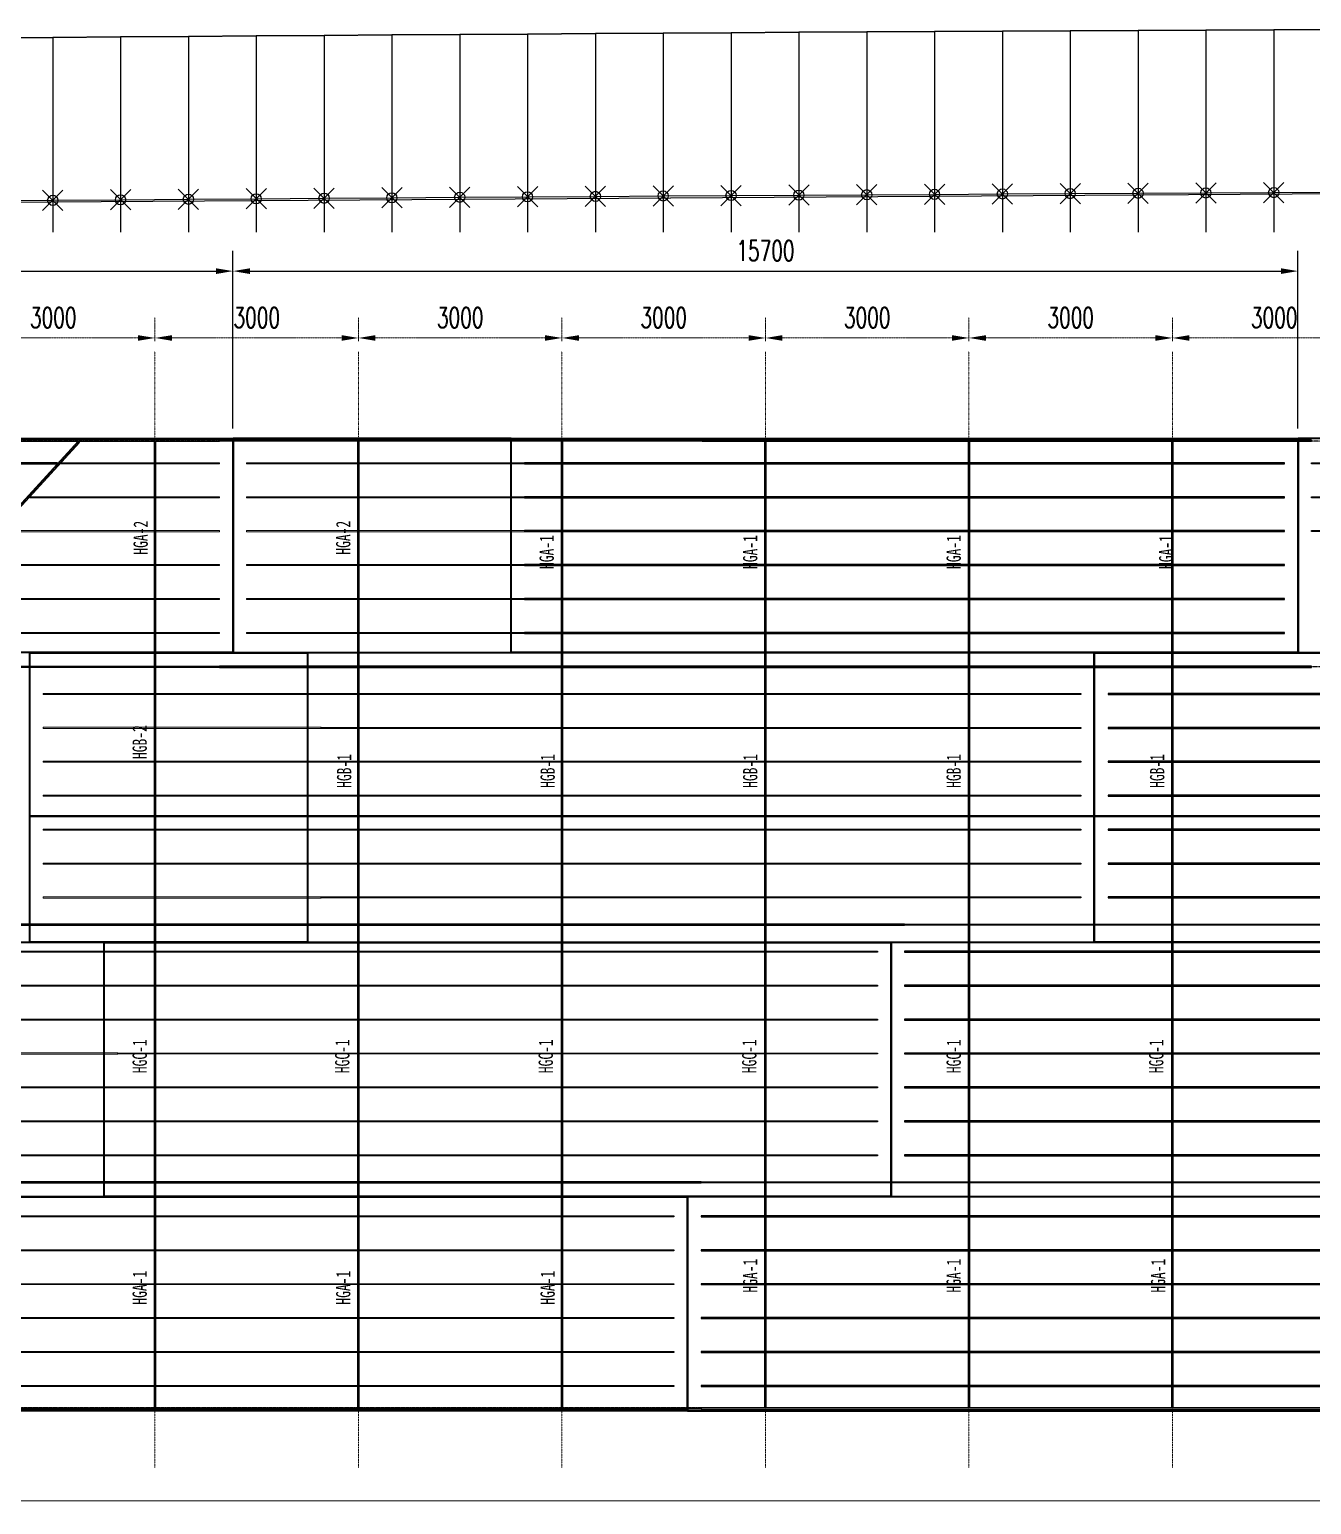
# Model space of a CAD drawing. Extents: x -158665 to 747974, y -1078007 to -307893.
# Drawn here: x 202533 to 221433, y -508539 to -486796 of the extents above; entities that cross this region are included whole.
import ezdxf
from ezdxf.enums import TextEntityAlignment as Align

# ---------------------------------------------------------------- set-up
doc = ezdxf.new("R2010")
doc.units = 0
doc.header["$LTSCALE"] = 0.02
doc.header["$MEASUREMENT"] = 0
doc.header["$PDMODE"] = 35
doc.header["$PDSIZE"] = 150
doc.linetypes.add('CENTER', pattern=[2, 1.25, -0.25, 0.25, -0.25])
doc.linetypes.add('PHANTOM', pattern=[63.5, 31.75, -6.35, 6.35, -6.35, 6.35, -6.35])
doc.layers.get('0').update_dxf_attribs({"linetype": 'CONTINUOUS'})
doc.layers.get('Defpoints').update_dxf_attribs({"linetype": 'CONTINUOUS'})
for name, color, linetype in [('1', 1, 'CONTINUOUS'), ('A3', 7, 'CONTINUOUS'), ('横隔板', 7, 'CONTINUOUS'), ('腹板', 7, 'CONTINUOUS')]:
    doc.layers.add(name, color=color, linetype=linetype)
for name, color, linetype, lineweight in [('1图框轮廓', 7, 'CONTINUOUS', 35), ('2细线层', 41, 'CONTINUOUS', 15), ('3中心线层', 1, 'CENTER', 13)]:
    doc.layers.add(name, color=color, linetype=linetype, lineweight=lineweight)
doc.styles.add('HC_GBDIM', font='romans', dxfattribs={"width": 0.667, "bigfont": 'gbcbig'})
doc.styles.add('仿宋', font='仿宋_GB2312_1.ttf', dxfattribs={"width": 0.7})
doc.dimstyles.new('HC_GBDIM-100', dxfattribs={"dimscale": 100, "dimtxt": 3, "dimasz": 2.5, "dimexe": 3, "dimexo": 1.5, "dimgap": 1.5, "dimtad": 1, "dimdec": 0, "dimzin": 0, "dimdsep": 46, "dimtxsty": 'HC_GBDIM', "dimcen": 2.5, "dimclrd": 130, "dimclre": 130, "dimclrt": 3, "dimadec": 0, "dimazin": 0, "dimtfac": 0.714286, "dimtdec": 0, "dimtmove": 0, "dimatfit": 3, "dimfxl": 1, "dimtzin": 0, "dimlwd": -1, "dimlwe": -1, "dimarcsym": 0})
doc.dimstyles.new('标准标注样式-45', dxfattribs={"dimscale": 45, "dimtxt": 2.7, "dimasz": 2.5, "dimexe": 1.25, "dimexo": 0.625, "dimtad": 1, "dimdec": 0, "dimdsep": 46, "dimtxsty": '仿宋', "dimcen": 2.5, "dimclrd": 3, "dimclre": 3, "dimclrt": 4, "dimazin": 0, "dimtfac": 1, "dimtdec": 0, "dimtmove": 0, "dimatfit": 3, "dimfxl": 1.25, "dimlwd": 13, "dimlwe": 13, "dimarcsym": 0})

# ---------------------------------------------------------------- blocks, each defined once
blk = doc.blocks.new('*D99')
at = {"color": 130}
for p, q in [((183033, -492676), (183033, -490058)), ((205533, -492676), (205533, -490058)), ((183283, -490358), (205283, -490358))]:
    blk.add_line(p, q, dxfattribs=at)
for points in [[(183283, -490316), (183283, -490400), (183033, -490358)], [(205283, -490316), (205283, -490400), (205533, -490358)]]:
    blk.add_solid(points, dxfattribs=at)
at = {"layer": 'Defpoints', "color": 0}
for p in [(205533, -490358), (183033, -492826), (205533, -492826)]:
    blk.add_point(p, dxfattribs=at)
at = {"color": 3, "insert": (194283, -490058), "char_height": 300, "attachment_point": 5, "style": 'HC_GBDIM'}
blk.add_mtext('22500', dxfattribs=at)
blk = doc.blocks.new('*D100')
at = {"color": 130}
for p, q in [((205533, -492676), (205533, -490058)), ((221233, -492676), (221233, -490058)), ((205783, -490358), (220983, -490358))]:
    blk.add_line(p, q, dxfattribs=at)
for points in [[(205783, -490316), (205783, -490400), (205533, -490358)], [(220983, -490316), (220983, -490400), (221233, -490358)]]:
    blk.add_solid(points, dxfattribs=at)
at = {"layer": 'Defpoints', "color": 0}
for p in [(221233, -490358), (205533, -492826), (221233, -492826)]:
    blk.add_point(p, dxfattribs=at)
at = {"color": 3, "insert": (213383, -490058), "char_height": 300, "attachment_point": 5, "style": 'HC_GBDIM'}
blk.add_mtext('15700', dxfattribs=at)
blk = doc.blocks.new('*D163')
at = {"layer": '3中心线层', "color": 130, "linetype": 'CENTER'}
for p, q in [((201383, -492676), (201383, -491043)), ((204383, -491389), (204383, -491043)), ((201633, -491343), (204133, -491343))]:
    blk.add_line(p, q, dxfattribs=at)
for points in [[(201633, -491302), (201633, -491385), (201383, -491343)], [(204133, -491302), (204133, -491385), (204383, -491343)]]:
    blk.add_solid(points, dxfattribs=at)
at = {"layer": 'Defpoints', "color": 0, "linetype": 'CENTER'}
for p in [(204383, -491343), (204383, -491539), (201383, -492826)]:
    blk.add_point(p, dxfattribs=at)
at = {"layer": '3中心线层', "color": 3, "linetype": 'CENTER', "insert": (202883, -491043), "char_height": 300, "attachment_point": 5, "style": 'HC_GBDIM'}
blk.add_mtext('3000', dxfattribs=at)
blk = doc.blocks.new('*D164')
at = {"layer": '3中心线层', "color": 130, "linetype": 'CENTER'}
for p, q in [((204383, -491389), (204383, -491043)), ((207383, -491389), (207383, -491043)), ((204633, -491343), (207133, -491343))]:
    blk.add_line(p, q, dxfattribs=at)
for points in [[(204633, -491302), (204633, -491385), (204383, -491343)], [(207133, -491302), (207133, -491385), (207383, -491343)]]:
    blk.add_solid(points, dxfattribs=at)
at = {"layer": 'Defpoints', "color": 0, "linetype": 'CENTER'}
for p in [(207383, -491343), (204383, -491539), (207383, -491539)]:
    blk.add_point(p, dxfattribs=at)
at = {"layer": '3中心线层', "color": 3, "linetype": 'CENTER', "insert": (205883, -491043), "char_height": 300, "attachment_point": 5, "style": 'HC_GBDIM'}
blk.add_mtext('3000', dxfattribs=at)
blk = doc.blocks.new('*D165')
at = {"layer": '3中心线层', "color": 130, "linetype": 'CENTER'}
for p, q in [((207383, -491389), (207383, -491043)), ((210383, -491389), (210383, -491043)), ((207633, -491343), (210133, -491343))]:
    blk.add_line(p, q, dxfattribs=at)
for points in [[(207633, -491302), (207633, -491385), (207383, -491343)], [(210133, -491302), (210133, -491385), (210383, -491343)]]:
    blk.add_solid(points, dxfattribs=at)
at = {"layer": 'Defpoints', "color": 0, "linetype": 'CENTER'}
for p in [(210383, -491343), (207383, -491539), (210383, -491539)]:
    blk.add_point(p, dxfattribs=at)
at = {"layer": '3中心线层', "color": 3, "linetype": 'CENTER', "insert": (208883, -491043), "char_height": 300, "attachment_point": 5, "style": 'HC_GBDIM'}
blk.add_mtext('3000', dxfattribs=at)
blk = doc.blocks.new('*D166')
at = {"layer": '3中心线层', "color": 130, "linetype": 'CENTER'}
for p, q in [((210383, -491389), (210383, -491043)), ((213383, -491389), (213383, -491043)), ((210633, -491343), (213133, -491343))]:
    blk.add_line(p, q, dxfattribs=at)
for points in [[(210633, -491302), (210633, -491385), (210383, -491343)], [(213133, -491302), (213133, -491385), (213383, -491343)]]:
    blk.add_solid(points, dxfattribs=at)
at = {"layer": 'Defpoints', "color": 0, "linetype": 'CENTER'}
for p in [(213383, -491343), (210383, -491539), (213383, -491539)]:
    blk.add_point(p, dxfattribs=at)
at = {"layer": '3中心线层', "color": 3, "linetype": 'CENTER', "insert": (211883, -491043), "char_height": 300, "attachment_point": 5, "style": 'HC_GBDIM'}
blk.add_mtext('3000', dxfattribs=at)
blk = doc.blocks.new('*D167')
at = {"layer": '3中心线层', "color": 130, "linetype": 'CENTER'}
for p, q in [((213383, -491389), (213383, -491043)), ((216383, -491389), (216383, -491043)), ((213633, -491343), (216133, -491343))]:
    blk.add_line(p, q, dxfattribs=at)
for points in [[(213633, -491302), (213633, -491385), (213383, -491343)], [(216133, -491302), (216133, -491385), (216383, -491343)]]:
    blk.add_solid(points, dxfattribs=at)
at = {"layer": 'Defpoints', "color": 0, "linetype": 'CENTER'}
for p in [(216383, -491343), (213383, -491539), (216383, -491539)]:
    blk.add_point(p, dxfattribs=at)
at = {"layer": '3中心线层', "color": 3, "linetype": 'CENTER', "insert": (214883, -491043), "char_height": 300, "attachment_point": 5, "style": 'HC_GBDIM'}
blk.add_mtext('3000', dxfattribs=at)
blk = doc.blocks.new('*D168')
at = {"layer": '3中心线层', "color": 130, "linetype": 'CENTER'}
for p, q in [((216383, -491389), (216383, -491043)), ((219383, -491389), (219383, -491043)), ((216633, -491343), (219133, -491343))]:
    blk.add_line(p, q, dxfattribs=at)
for points in [[(216633, -491302), (216633, -491385), (216383, -491343)], [(219133, -491302), (219133, -491385), (219383, -491343)]]:
    blk.add_solid(points, dxfattribs=at)
at = {"layer": 'Defpoints', "color": 0, "linetype": 'CENTER'}
for p in [(219383, -491343), (216383, -491539), (219383, -491539)]:
    blk.add_point(p, dxfattribs=at)
at = {"layer": '3中心线层', "color": 3, "linetype": 'CENTER', "insert": (217883, -491043), "char_height": 300, "attachment_point": 5, "style": 'HC_GBDIM'}
blk.add_mtext('3000', dxfattribs=at)
blk = doc.blocks.new('*D169')
at = {"layer": '3中心线层', "color": 130, "linetype": 'CENTER'}
for p, q in [((219383, -491389), (219383, -491043)), ((222383, -491389), (222383, -491043)), ((219633, -491343), (222133, -491343))]:
    blk.add_line(p, q, dxfattribs=at)
for points in [[(219633, -491302), (219633, -491385), (219383, -491343)], [(222133, -491302), (222133, -491385), (222383, -491343)]]:
    blk.add_solid(points, dxfattribs=at)
at = {"layer": 'Defpoints', "color": 0, "linetype": 'CENTER'}
for p in [(222383, -491343), (219383, -491539), (222383, -491539)]:
    blk.add_point(p, dxfattribs=at)
at = {"layer": '3中心线层', "color": 3, "linetype": 'CENTER', "insert": (220883, -491043), "char_height": 300, "attachment_point": 5, "style": 'HC_GBDIM'}
blk.add_mtext('3000', dxfattribs=at)
blk = doc.blocks.new('*D70')
at = {"color": 3, "lineweight": 13, "ltscale": 3}
for p, q in [((231383, -507174), (231383, -508539)), ((141383, -507872), (141383, -508539))]:
    blk.add_line(p, q, dxfattribs=at)
at = {"color": 3, "linetype": 'ByBlock', "lineweight": 13, "ltscale": 3}
blk.add_line((141495, -508483), (231270, -508483), dxfattribs=at)
at = {"color": 3, "ltscale": 3}
for points in [[(141495, -508464), (141495, -508501), (141383, -508483)], [(231270, -508464), (231270, -508501), (231383, -508483)]]:
    blk.add_solid(points, dxfattribs=at)
at = {"layer": 'Defpoints', "color": 0, "ltscale": 3}
for p in [(231383, -507146), (141383, -507844), (231383, -508483)]:
    blk.add_point(p, dxfattribs=at)
at = {"color": 4, "ltscale": 3, "insert": (186383, -508394), "char_height": 121.5, "attachment_point": 5, "style": '仿宋'}
blk.add_mtext('90000', dxfattribs=at)

msp = doc.modelspace()

# ---------------------------------------------------------------- linework, layer by layer
at = {"color": 1, "ltscale": 3}
msp.add_line((230875.9, -489160.6), (134875.9, -489784.6), dxfattribs=at)
at = {"color": 7, "linetype": 'PHANTOM', "ltscale": 10}
for p, q in [((240933.3, -492865.7), (150963.1, -492865.7)), ((239013.6, -496190.7), (147916.9, -496190.7)), ((236819.7, -499990.7), (144435.5, -499990.7)), ((234625.8, -503790.7), (140954.1, -503790.7)), ((232706.1, -507115.7), (137907.9, -507115.7))]:
    msp.add_line(p, q, dxfattribs=at)
at = {"color": 7, "ltscale": 3}
for points in [[(221875.9, -486796.2), (220875.9, -486800.8), (219875.9, -486805.4), (218875.9, -486810.3), (217875.9, -486815.3), (216875.9, -486820.6), (215875.9, -486826), (214875.9, -486831.6), (213875.9, -486837.4), (212875.9, -486843.4), (211875.9, -486849.7), (210875.9, -486856.1), (209875.9, -486862.7), (208875.8, -486869.6), (207875.9, -486876.6), (206875.9, -486883.8), (205875.9, -486891.2), (204875.9, -486898.8), (203875.9, -486906.5), (202875.9, -486914.3), (201875.9, -486922.3)], [(201875.9, -489322.3), (202875.9, -489314.3), (203875.9, -489306.5), (204875.9, -489298.8), (205875.9, -489291.2), (206875.9, -489283.8), (207875.9, -489276.6), (208875.8, -489269.6), (209875.9, -489262.7), (210875.9, -489256.1), (211875.9, -489249.7), (212875.9, -489243.4), (213875.9, -489237.4), (214875.9, -489231.6), (215875.9, -489226), (216875.9, -489220.6), (217875.9, -489215.3), (218875.9, -489210.3), (219875.9, -489205.4), (220875.9, -489200.8), (221875.9, -489196.2)]]:
    msp.add_lwpolyline(points, dxfattribs=at)
at = {"layer": '1', "color": 8}
for p, q in [((218875.9, -486810.3), (218875.9, -489783.4)), ((219875.9, -486805.4), (219875.9, -489783.4)), ((220875.9, -486800.8), (220875.9, -489783.4)), ((202875.9, -486914.3), (202875.9, -489783.4)), ((203875.9, -486906.5), (203875.9, -489783.4)), ((204875.9, -486898.8), (204875.9, -489783.4)), ((205875.9, -486891.2), (205875.9, -489783.4)), ((206875.9, -486883.8), (206875.9, -489783.4)), ((207875.9, -486876.6), (207875.9, -489783.4)), ((208875.9, -486869.6), (208875.9, -489783.4)), ((209875.9, -486862.7), (209875.9, -489783.4)), ((210875.9, -486856.1), (210875.9, -489783.4)), ((211875.9, -486849.7), (211875.9, -489783.4)), ((212875.9, -486843.4), (212875.9, -489783.4)), ((213875.9, -486837.4), (213875.9, -489783.4)), ((214875.9, -486831.6), (214875.9, -489783.4)), ((215875.9, -486826), (215875.9, -489783.4)), ((216875.9, -486820.6), (216875.9, -489783.4))]:
    msp.add_line(p, q, dxfattribs=at)
at = {"layer": '1', "color": 3}
msp.add_line((217875.9, -486815.3), (217875.9, -489783.4), dxfattribs=at)
at = {"layer": '1', "color": 181}
for points in [[(201875.9, -486922.3), (202875.9, -486914.3), (203875.9, -486906.5), (204875.9, -486898.8), (205875.9, -486891.2), (206875.9, -486883.8), (207875.9, -486876.6), (208875.8, -486869.6), (209875.9, -486862.7), (210875.9, -486856.1), (211875.9, -486849.7), (212875.9, -486843.4), (213875.9, -486837.4), (214875.9, -486831.6), (215875.9, -486826), (216875.9, -486820.6), (217875.9, -486815.3), (218875.9, -486810.3), (219875.9, -486805.4), (220875.9, -486800.8), (221875.9, -486796.2)], [(201875.9, -489322.3), (202875.9, -489314.3), (203875.9, -489306.5), (204875.9, -489298.8), (205875.9, -489291.2), (206875.9, -489283.8), (207875.9, -489276.6), (208875.8, -489269.6), (209875.9, -489262.7), (210875.9, -489256.1), (211875.9, -489249.7), (212875.9, -489243.4), (213875.9, -489237.4), (214875.9, -489231.6), (215875.9, -489226), (216875.9, -489220.6), (217875.9, -489215.3), (218875.9, -489210.3), (219875.9, -489205.4), (220875.9, -489200.8), (221875.9, -489196.2)]]:
    msp.add_lwpolyline(points, dxfattribs=at)
at = {"layer": '1', "color": 4}
for points in [[(201637.9, -493183.7), (201637.9, -493197.7), (202946.2, -493197.7), (202946.2, -493183.7)], [(221033.1, -493197.7), (221033.1, -493183.7), (209832.7, -493183.7), (209832.7, -493197.7)], [(221433.1, -493197.7), (221433.1, -493183.7), (235183.1, -493183.7), (235183.1, -493197.7)], [(221033.1, -493697.7), (221033.1, -493683.7), (209832.7, -493683.7), (209832.7, -493697.7)], [(221433.1, -493697.7), (221433.1, -493683.7), (235183.1, -493683.7), (235183.1, -493697.7)], [(221033.1, -494197.7), (221033.1, -494183.7), (209832.7, -494183.7), (209832.7, -494197.7)], [(221433.1, -494197.7), (221433.1, -494183.7), (235183.1, -494183.7), (235183.1, -494197.7)], [(221033.1, -494697.7), (221033.1, -494683.7), (209832.7, -494683.7), (209832.7, -494697.7)], [(221033.1, -495197.7), (221033.1, -495183.7), (209832.7, -495183.7), (209832.7, -495197.7)], [(221033.1, -495697.7), (221033.1, -495683.7), (209832.7, -495683.7), (209832.7, -495697.7)], [(206833.1, -496597.7), (206833.1, -496583.7), (218033.1, -496583.7), (218033.1, -496597.7)], [(232183.1, -496597.7), (232183.1, -496583.7), (218433.1, -496583.7), (218433.1, -496597.7)], [(206833.1, -497097.7), (206833.1, -497083.7), (218033.1, -497083.7), (218033.1, -497097.7)], [(232183.1, -497097.7), (232183.1, -497083.7), (218433.1, -497083.7), (218433.1, -497097.7)], [(206833.1, -497597.7), (206833.1, -497583.7), (218033.1, -497583.7), (218033.1, -497597.7)], [(232183.1, -497597.7), (232183.1, -497583.7), (218433.1, -497583.7), (218433.1, -497597.7)], [(206833.1, -498097.7), (206833.1, -498083.7), (218033.1, -498083.7), (218033.1, -498097.7)], [(232183.1, -498097.7), (232183.1, -498083.7), (218433.1, -498083.7), (218433.1, -498097.7)], [(206833.1, -498597.7), (206833.1, -498583.7), (218033.1, -498583.7), (218033.1, -498597.7)], [(232183.1, -498597.7), (232183.1, -498583.7), (218433.1, -498583.7), (218433.1, -498597.7)], [(206833.1, -499097.7), (206833.1, -499083.7), (218033.1, -499083.7), (218033.1, -499097.7)], [(232183.1, -499097.7), (232183.1, -499083.7), (218433.1, -499083.7), (218433.1, -499097.7)], [(206833.1, -499597.7), (206833.1, -499583.7), (218033.1, -499583.7), (218033.1, -499597.7)], [(232183.1, -499597.7), (232183.1, -499583.7), (218433.1, -499583.7), (218433.1, -499597.7)], [(203833.1, -500397.7), (203833.1, -500383.7), (215033.1, -500383.7), (215033.1, -500397.7)], [(229183.1, -500397.7), (229183.1, -500383.7), (215433.1, -500383.7), (215433.1, -500397.7)], [(203833.1, -500897.7), (203833.1, -500883.7), (215033.1, -500883.7), (215033.1, -500897.7)], [(229183.1, -500897.7), (229183.1, -500883.7), (215433.1, -500883.7), (215433.1, -500897.7)], [(203833.1, -501397.7), (203833.1, -501383.7), (215033.1, -501383.7), (215033.1, -501397.7)], [(229183.1, -501397.7), (229183.1, -501383.7), (215433.1, -501383.7), (215433.1, -501397.7)], [(203833.1, -501897.7), (203833.1, -501883.7), (215033.1, -501883.7), (215033.1, -501897.7)], [(229183.1, -501897.7), (229183.1, -501883.7), (215433.1, -501883.7), (215433.1, -501897.7)], [(203833.1, -502397.7), (203833.1, -502383.7), (215033.1, -502383.7), (215033.1, -502397.7)], [(229183.1, -502397.7), (229183.1, -502383.7), (215433.1, -502383.7), (215433.1, -502397.7)], [(203833.1, -502897.7), (203833.1, -502883.7), (215033.1, -502883.7), (215033.1, -502897.7)], [(229183.1, -502897.7), (229183.1, -502883.7), (215433.1, -502883.7), (215433.1, -502897.7)], [(203833.1, -503397.7), (203833.1, -503383.7), (215033.1, -503383.7), (215033.1, -503397.7)], [(229183.1, -503397.7), (229183.1, -503383.7), (215433.1, -503383.7), (215433.1, -503397.7)], [(199333.1, -504297.8), (199333.1, -504283.8), (212033, -504283.8), (212033, -504297.8)], [(226183.1, -504297.8), (226183.1, -504283.8), (212433.2, -504283.8), (212433.2, -504297.8)], [(199333.2, -504797.7), (199333.2, -504783.7), (212033.1, -504783.7), (212033.1, -504797.7)], [(226183, -504797.7), (226183, -504783.7), (212433.1, -504783.7), (212433.1, -504797.7)], [(199333.2, -505297.7), (199333.2, -505283.7), (212033.1, -505283.7), (212033.1, -505297.7)], [(226183, -505297.7), (226183, -505283.7), (212433.1, -505283.7), (212433.1, -505297.7)], [(199333.2, -505797.7), (199333.2, -505783.7), (212033.1, -505783.7), (212033.1, -505797.7)], [(226183, -505797.7), (226183, -505783.7), (212433.1, -505783.7), (212433.1, -505797.7)], [(199333.2, -506297.7), (199333.2, -506283.7), (212033.1, -506283.7), (212033.1, -506297.7)], [(226183, -506297.7), (226183, -506283.7), (212433.1, -506283.7), (212433.1, -506297.7)], [(199333.2, -506797.7), (199333.2, -506783.7), (212033.1, -506783.7), (212033.1, -506797.7)], [(226183, -506797.7), (226183, -506783.7), (212433.1, -506783.7), (212433.1, -506797.7)]]:
    msp.add_lwpolyline(points, close=True, dxfattribs=at)
at = {"layer": '1', "color": 25}
for p in [(202875.9, -489314.3), (203875.9, -489306.5), (204875.9, -489298.8), (205875.9, -489291.2), (206875.9, -489283.8), (207875.9, -489276.6), (208875.8, -489269.6), (209875.9, -489262.7), (210875.9, -489256.1), (211875.9, -489249.7), (212875.9, -489243.4), (213875.9, -489237.4), (214875.9, -489231.6), (215875.9, -489226), (216875.9, -489220.6), (217875.9, -489215.3), (218875.9, -489210.3), (219875.9, -489205.4), (220875.9, -489200.8)]:
    msp.add_point(p, dxfattribs=at)
at = {"layer": '1图框轮廓', "color": 42}
for points in [[(205530.1, -495977.7), (190135.7, -495977.7), (190135.7, -492825.7), (205530.1, -492825.7)], [(209632.7, -492825.7), (205536.1, -492825.7), (205536.1, -495977.7), (209632.7, -495977.7)], [(202536.1, -495983.7), (206633.1, -495983.7), (206633.1, -498390.7), (202536.1, -498390.7)], [(202536.1, -498390.7), (206633.1, -498390.7), (206633.1, -500247.7), (202536.1, -500247.7)], [(199536.1, -503997.7), (203633.1, -503997.7), (203633.1, -500253.7), (199536.1, -500253.7)]]:
    msp.add_lwpolyline(points, close=True, dxfattribs=at)
at = {"layer": '1图框轮廓', "color": 1}
for points in [[(221230.1, -495977.7), (209632.7, -495977.7), (209632.7, -492825.7), (221230.1, -492825.7)], [(235380.1, -492825.7), (221236.1, -492825.7), (221236.1, -495977.7), (235380.1, -495977.7)], [(206633.1, -498390.7), (218230.1, -498390.7), (218230.1, -495983.7), (206633.1, -495983.7)], [(218236.1, -495983.7), (232380.1, -495983.7), (232380.1, -498390.7), (218236.1, -498390.7)], [(206633.1, -500247.7), (218230.1, -500247.7), (218230.1, -498390.7), (206633.1, -498390.7)], [(218236.1, -498390.7), (232380.1, -498390.7), (232380.1, -500247.7), (218236.1, -500247.7)], [(203633.1, -500253.7), (215230.1, -500253.7), (215230.1, -503997.7), (203633.1, -503997.7)], [(215236.1, -503997.7), (229380.1, -503997.7), (229380.1, -500253.7), (215236.1, -500253.7)], [(212230.1, -507155.7), (199133.1, -507155.7), (199133.1, -504003.7), (212230.1, -504003.7)], [(226380.1, -504003.7), (212236.1, -504003.7), (212236.1, -507155.7), (226380.1, -507155.7)]]:
    msp.add_lwpolyline(points, close=True, dxfattribs=at)
at = {"layer": '2细线层', "color": 8}
for points in [[(205333.1, -493182.7), (205333.1, -493198.7), (202995.2, -493198.7), (202995.2, -493182.7)], [(209832.7, -493182.7), (209832.7, -493198.7), (205733.1, -493198.7), (205733.1, -493182.7)], [(205333.1, -493682.7), (205333.1, -493698.7), (202537, -493698.7), (202537, -493682.7)], [(209832.7, -493682.7), (209832.7, -493698.7), (205733.1, -493698.7), (205733.1, -493682.7)], [(205333.1, -494182.7), (205333.1, -494198.7), (202078.9, -494198.7), (202078.9, -494182.7)], [(209832.7, -494182.7), (209832.7, -494198.7), (205733.1, -494198.7), (205733.1, -494182.7)], [(205333.1, -494682.7), (205333.1, -494698.7), (201620.7, -494698.7), (201620.7, -494682.7)], [(209832.7, -494682.7), (209832.7, -494698.7), (205733.1, -494698.7), (205733.1, -494682.7)], [(205333.1, -495182.7), (205333.1, -495198.7), (201162.5, -495198.7), (201162.5, -495182.7)], [(209832.7, -495182.7), (209832.7, -495198.7), (205733.1, -495198.7), (205733.1, -495182.7)], [(205333.1, -495682.7), (205333.1, -495698.7), (200704.4, -495698.7), (200704.4, -495682.7)], [(209832.7, -495682.7), (209832.7, -495698.7), (205733.1, -495698.7), (205733.1, -495682.7)], [(206833.1, -496582.7), (206833.1, -496598.7), (202733.1, -496598.7), (202733.1, -496582.7)], [(206833.1, -497082.7), (206833.1, -497098.7), (202733.1, -497098.7), (202733.1, -497082.7)], [(206833.1, -497582.7), (206833.1, -497598.7), (202733.1, -497598.7), (202733.1, -497582.7)], [(206833.1, -498082.7), (206833.1, -498098.7), (202733.1, -498098.7), (202733.1, -498082.7)], [(206833.1, -498582.7), (206833.1, -498598.7), (202733.1, -498598.7), (202733.1, -498582.7)], [(206833.1, -499082.7), (206833.1, -499098.7), (202733.1, -499098.7), (202733.1, -499082.7)], [(206833.1, -499582.7), (206833.1, -499598.7), (202733.1, -499598.7), (202733.1, -499582.7)], [(203833.1, -500382.7), (203833.1, -500398.7), (199733.1, -500398.7), (199733.1, -500382.7)], [(203833.1, -500882.7), (203833.1, -500898.7), (199733.1, -500898.7), (199733.1, -500882.7)], [(203833.1, -501382.7), (203833.1, -501398.7), (199733.1, -501398.7), (199733.1, -501382.7)], [(203833.1, -501882.7), (203833.1, -501898.7), (199733.1, -501898.7), (199733.1, -501882.7)], [(203833.1, -502382.7), (203833.1, -502398.7), (199733.1, -502398.7), (199733.1, -502382.7)], [(203833.1, -502882.7), (203833.1, -502898.7), (199733.1, -502898.7), (199733.1, -502882.7)], [(203833.1, -503382.7), (203833.1, -503398.7), (199733.1, -503398.7), (199733.1, -503382.7)]]:
    msp.add_lwpolyline(points, close=True, dxfattribs=at)
at = {"layer": '3中心线层', "color": 8, "linetype": 'CENTER', "ltscale": 10}
for points in [[(204382.8, -491539.4), (204382.8, -508000.7)], [(207382.8, -491539.4), (207382.8, -508000.7)], [(210382.8, -491539.4), (210382.8, -508000.7)], [(213382.8, -491539.4), (213382.8, -508000.7)], [(216382.8, -491539.4), (216382.8, -508000.7)], [(219382.8, -491539.4), (219382.8, -508000.7)]]:
    msp.add_lwpolyline(points, dxfattribs=at)
at = {"layer": '3中心线层', "color": 1, "linetype": 'CENTER', "ltscale": 10}
msp.add_lwpolyline([(190173.7, -507155.7), (203304.7, -492825.7)], dxfattribs=at)
at = {"layer": '3中心线层', "color": 7, "linetype": 'ByBlock', "ltscale": 10}
msp.add_lwpolyline([(200250.8, -496177.7), (200231.6, -496160.2), (203250.4, -492865.7), (203269.6, -492883.3), (200250.8, -496177.7)], dxfattribs=at)
at = {"layer": '横隔板', "color": 31, "ltscale": 3}
for points in [[(204375.8, -492865.7), (204389.8, -492865.7), (204389.8, -496182.7), (204375.8, -496182.7)], [(207375.8, -492865.7), (207389.8, -492865.7), (207389.8, -496182.7), (207375.8, -496182.7)], [(210375.8, -492865.7), (210389.8, -492865.7), (210389.8, -496182.7), (210375.8, -496182.7)], [(213375.8, -492865.7), (213389.8, -492865.7), (213389.8, -496182.7), (213375.8, -496182.7)], [(216375.8, -492865.7), (216389.8, -492865.7), (216389.8, -496182.7), (216375.8, -496182.7)], [(219375.8, -492865.7), (219389.8, -492865.7), (219389.8, -496182.7), (219375.8, -496182.7)], [(204375.8, -503798.7), (204389.8, -503798.7), (204389.8, -507115.7), (204375.8, -507115.7)], [(207375.8, -503798.7), (207389.8, -503798.7), (207389.8, -507115.7), (207375.8, -507115.7)], [(210375.8, -503798.7), (210389.8, -503798.7), (210389.8, -507115.7), (210375.8, -507115.7)], [(213375.8, -503798.7), (213389.8, -503798.7), (213389.8, -507115.7), (213375.8, -507115.7)], [(216375.8, -503798.7), (216389.8, -503798.7), (216389.8, -507115.7), (216375.8, -507115.7)], [(219375.8, -503798.7), (219389.8, -503798.7), (219389.8, -507115.7), (219375.8, -507115.7)]]:
    msp.add_lwpolyline(points, close=True, dxfattribs=at)
at = {"layer": '横隔板', "color": 200, "ltscale": 3}
for points in [[(204375.8, -496198.7), (204389.8, -496198.7), (204389.8, -499982.7), (204375.8, -499982.7)], [(207375.8, -496198.7), (207389.8, -496198.7), (207389.8, -499982.7), (207375.8, -499982.7)], [(210375.8, -496198.7), (210389.8, -496198.7), (210389.8, -499982.7), (210375.8, -499982.7)], [(213376.2, -496198.7), (213390.2, -496198.7), (213390.2, -499982.7), (213376.2, -499982.7)], [(216375.8, -496198.7), (216389.8, -496198.7), (216389.8, -499982.7), (216375.8, -499982.7)], [(219375.8, -496198.7), (219389.8, -496198.7), (219389.8, -499982.7), (219375.8, -499982.7)], [(204375.8, -499998.7), (204389.8, -499998.7), (204389.8, -503782.7), (204375.8, -503782.7)], [(207375.8, -499998.7), (207389.8, -499998.7), (207389.8, -503782.7), (207375.8, -503782.7)], [(210375.8, -499998.7), (210389.8, -499998.7), (210389.8, -503782.7), (210375.8, -503782.7)], [(213376.2, -499998.7), (213390.2, -499998.7), (213390.2, -503782.7), (213376.2, -503782.7)], [(216375.8, -499998.7), (216389.8, -499998.7), (216389.8, -503782.7), (216375.8, -503782.7)], [(219375.8, -499998.7), (219389.8, -499998.7), (219389.8, -503782.7), (219375.8, -503782.7)]]:
    msp.add_lwpolyline(points, close=True, dxfattribs=at)
at = {"layer": '腹板', "color": 2}
msp.add_lwpolyline([(191480.9, -492843.7), (191448.9, -492847.7), (191448.9, -492865.7), (205333.2, -492865.7), (205333.2, -492843.7), (191480.9, -492843.7)], dxfattribs=at)
msp.add_lwpolyline([(212448.9, -492847.7), (212448.9, -492865.7), (205333.2, -492865.7), (205333.2, -492843.7), (212416.9, -492843.7)], close=True, dxfattribs=at)
at = {"layer": '腹板', "color": 1}
for points in [[(212448.9, -492865.7), (221433.2, -492865.7), (221433.2, -492847.7), (212448.9, -492847.7)], [(199161.3, -507115.7), (212433.2, -507115.7), (212433.2, -507133.7), (199161.3, -507133.7)], [(225183.2, -507115.7), (212433.2, -507115.7), (212433.2, -507133.7), (225183.2, -507133.7)]]:
    msp.add_lwpolyline(points, close=True, dxfattribs=at)
at = {"layer": '腹板', "color": 3}
for points in [[(205333.2, -496198.7), (200421.6, -496198.7), (200421.6, -496182.7), (205333.2, -496182.7)], [(205333.2, -496198.7), (221433.2, -496198.7), (221433.2, -496182.7), (205333.2, -496182.7)], [(199333.2, -499998.7), (215433.2, -499998.7), (215433.2, -499982.7), (199333.2, -499982.7)], [(236819.6, -499998.7), (215433.2, -499998.7), (215433.2, -499982.7), (236819.6, -499982.7)], [(196333.2, -503798.7), (212433.2, -503798.7), (212433.2, -503782.7), (196333.2, -503782.7)], [(234625.8, -503798.7), (212433.2, -503798.7), (212433.2, -503782.7), (234625.8, -503782.7)]]:
    msp.add_lwpolyline(points, close=True, dxfattribs=at)

# ---------------------------------------------------------------- texts
at = {"layer": 'A3', "color": 6, "linetype": 'Continuous', "style": '仿宋', "width": 0.7}
for s, p in [('HGA-2', (204276.8, -494288.1)), ('HGA-2', (207262.8, -494288.1)), ('HGA-1', (210262.8, -494498.9)), ('HGA-1', (213262.8, -494498.9)), ('HGA-1', (216262.8, -494498.9)), ('HGA-1', (219396, -494498.9)), ('HGA-1', (213262.8, -505165.5)), ('HGA-1', (216262.8, -505165.5)), ('HGA-1', (219276.8, -505165.5)), ('HGA-1', (204262.8, -505343.2)), ('HGA-1', (207262.8, -505343.2)), ('HGA-1', (210276.8, -505343.2))]:
    msp.add_text(s, height=210, rotation=90, dxfattribs=at).set_placement(p, align=Align.CENTER)
at = {"layer": '横隔板', "color": 200, "ltscale": 3, "style": '仿宋', "width": 0.7}
for s, p in [('HGB-2', (204262.8, -497300.7)), ('HGB-1', (207276.8, -497725.6)), ('HGB-1', (210276.8, -497725.6)), ('HGB-1', (213263.1, -497725.6)), ('HGB-1', (216262.8, -497725.6)), ('HGB-1', (219262.8, -497725.6)), ('HGC-1', (204262.8, -501931.6)), ('HGC-1', (207248.8, -501931.6)), ('HGC-1', (210248.8, -501931.6)), ('HGC-1', (213249.1, -501931.6)), ('HGC-1', (216262.8, -501931.6)), ('HGC-1', (219248.8, -501931.6))]:
    msp.add_text(s, height=210, rotation=90, dxfattribs=at).set_placement(p, align=Align.CENTER)

# ---------------------------------------------------------------- dimensions: what is measured, and where the dimension line sits
for base, p1, p2, picture, middle in [((205533.1, -490358.1), (183033.1, -492825.7), (205533.1, -492825.7), '*D99', (194283.1, -490058.1)), ((221233.1, -490358.1), (205533.1, -492825.7), (221233.1, -492825.7), '*D100', (213383.1, -490058.1))]:
    dim = msp.add_linear_dim(base=base, p1=p1, p2=p2, dimstyle='HC_GBDIM-100', override={"dimtmove": 1})
    dim.commit()
    dim.dimension.update_dxf_attribs({"geometry": picture, "text_midpoint": middle})
at = {"color": 7, "ltscale": 3}
dim = msp.add_linear_dim(base=(231382.8, -508482.5), p1=(141382.8, -507844.2), p2=(231382.8, -507146.1), dimstyle='标准标注样式-45', dxfattribs=at)
dim.commit()
dim.dimension.update_dxf_attribs({"geometry": '*D70', "text_midpoint": (186382.8, -508393.6)})
at = {"layer": '3中心线层', "color": 1, "linetype": 'CENTER'}
for base, p1, p2, picture, middle in [((204382.8, -491343.2), (201382.8, -492825.7), (204382.8, -491539.4), '*D163', (202882.8, -491043.2)), ((207382.8, -491343.2), (204382.8, -491539.4), (207382.8, -491539.4), '*D164', (205882.8, -491043.2)), ((210382.8, -491343.2), (207382.8, -491539.4), (210382.8, -491539.4), '*D165', (208882.8, -491043.2)), ((213382.8, -491343.2), (210382.8, -491539.4), (213382.8, -491539.4), '*D166', (211882.8, -491043.2)), ((216382.8, -491343.2), (213382.8, -491539.4), (216382.8, -491539.4), '*D167', (214882.8, -491043.2)), ((219382.8, -491343.2), (216382.8, -491539.4), (219382.8, -491539.4), '*D168', (217882.8, -491043.2)), ((222382.8, -491343.2), (219382.8, -491539.4), (222382.8, -491539.4), '*D169', (220882.8, -491043.2))]:
    dim = msp.add_linear_dim(base=base, p1=p1, p2=p2, dimstyle='HC_GBDIM-100', override={"dimzin": 8, "dimtmove": 1}, dxfattribs=at)
    dim.commit()
    dim.dimension.update_dxf_attribs({"geometry": picture, "text_midpoint": middle})

doc.saveas('drawing.dxf')
